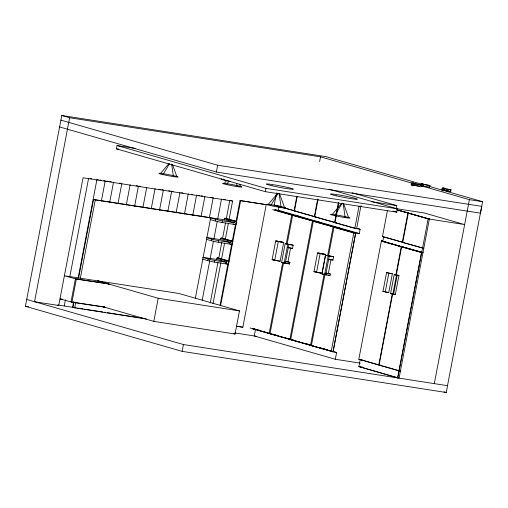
<?xml version="1.0" encoding="UTF-8"?>
<svg xmlns="http://www.w3.org/2000/svg" width="508" height="508" viewBox="0 0 508 508"><rect width="100%" height="100%" fill="white"/><g stroke="black" fill="none" stroke-linecap="round" stroke-linejoin="round"><path stroke-width="0.76" d="M392.22 294.259L378.784 365.023L358.826 359.283L381.425 240.805L402.647 247.047L395.288 244.932M395.91 274.822L401.282 246.513L381.425 240.805M26.702 299.466L183.451 344.545L447.561 385.699L446.259 392.513L182.15 351.358L25.4 306.28L61.792 115.487L325.901 156.642L421.748 184.207M61.792 115.487L69.634 117.742L34.538 301.72L58.725 305.486L83.083 177.781L232.607 201.073L228.746 221.304M64.243 305.981L65.43 299.752M69.888 276.39L88.608 178.27M71.018 301.936L75.432 278.816L108.471 283.82M102.591 306.527L104.978 307.194L71.939 302.19L76.352 279.07L64.395 275.761L178.683 293.427L239.465 310.909L235.052 334.023L153.803 321.367L103.168 306.8L104.089 307.054M72.549 307.276L73.59 301.822M78.048 278.46L96.914 179.565L98.425 179.8M74.041 301.911L73.006 307.346L74.695 307.829L146.418 319.005M78.632 277.851L93.586 199.454L224.193 219.805L234.328 222.714L234.55 221.545A0.66 0.565 -74 0 1 235.052 221.132L236.487 221.355L235.852 224.657L222.059 222.504A10.744 0.597 10.8 0 1 215.335 220.999L210.141 219.507M74.695 307.829L75.673 302.692M80.264 278.632L95.275 199.936L93.586 199.454M101.359 201.105L105.219 180.861L103.708 180.626M329.019 189.179L397.396 208.845L396.767 212.147L265.341 191.668L116.427 148.838L117.056 145.536L135.052 148.342M109.664 202.4L113.525 182.156M117.97 203.695L121.831 183.445M126.276 204.991L130.137 184.741M134.582 206.286L138.443 186.036M142.888 207.575L146.755 187.331M151.2 208.871L155.061 188.627M159.506 210.166L163.366 189.922L161.855 189.687M167.811 211.461L171.672 191.211L173.184 191.446M153.803 321.367L158.217 298.247L97.434 280.765L109.391 284.074L76.352 279.07M176.117 212.757L179.978 192.507M184.423 214.046L188.284 193.802M192.729 215.341L196.59 195.097M201.035 216.637L204.902 196.393M182.15 351.358L183.451 344.545M217.659 165.214L481.768 206.362L480.466 213.176L216.364 172.028L217.659 165.214L60.909 120.129M209.347 217.932L213.208 197.688M195.351 298.164L210.661 217.913L95.275 199.936M228.924 260.985L227.495 260.763A0.66 0.565 -74 0 0 226.987 261.175L226.765 262.35L216.637 259.436L216.859 258.261A0.66 0.565 -74 0 1 217.367 257.848L228.924 260.985L228.295 264.287L214.503 262.141A10.744 0.597 10.8 0 1 207.772 260.636L208.089 258.985L202.895 257.493M232.702 241.167L231.273 240.944A0.66 0.565 -74 0 0 230.772 241.364L230.543 242.532L220.415 239.617L220.637 238.449A0.66 0.565 -74 0 1 221.145 238.03L232.702 241.167L232.073 244.469L218.281 242.322A10.744 0.597 10.8 0 1 211.55 240.817L211.868 239.166L206.673 237.674M215.335 220.999L215.646 219.348L208.972 217.43M202.203 300.209L209.779 260.496M210.077 258.94L213.493 241.027M213.938 238.696L217.208 221.564M217.653 219.227L221.513 198.977M214.503 262.141L214.814 260.49L226.765 262.35M218.281 242.322L218.599 240.671L230.543 242.532M222.059 222.504L222.377 220.853L234.328 222.714M224.193 219.805L224.422 218.631A0.66 0.565 -74 0 1 224.923 218.218L236.487 221.355M210.229 302.959L217.951 262.509M218.688 258.616L221.806 242.284M222.548 238.392L225.514 222.834M226.257 218.942L229.819 200.273M213.017 303.759L220.885 262.528M221.177 260.972L224.593 243.084M225.336 239.192L228.302 223.634M220.059 305.238L227.901 264.122M228.346 261.798L235.598 223.787M235.89 222.231L240.036 200.514L266.23 204.673L242.849 327.235L236.639 326.269M220.65 305.403L240.627 200.685L240.036 200.514M265.341 191.668L265.97 188.366L117.056 145.536M296.228 211.309L274.187 205.207L276.536 192.919M255.467 329.724L254.279 335.959L335.324 359.264L360.248 363.15M278.194 210.585L279.089 205.911M272.123 259.671L275.704 240.868L283.699 242.456L280.111 261.258L272.123 259.671L274.676 260.071M274.688 260.407L278.276 241.611L275.704 240.868M285.261 261.41L289.903 262.331L289.585 263.982L281.597 262.401L285.185 243.599L293.173 245.18L292.544 248.482L287.75 247.631M252.578 328.473L270.954 333.756L269.183 333.477L282.702 262.611M286.264 243.916L291.763 215.1L272.65 209.607M270.015 333.718L291.636 339.706L270.015 333.718L283.686 262.071M287.103 244.157L292.595 215.341L314.217 221.329L292.595 215.341M294.037 210.909L296.818 196.323M284.163 263.138L287.75 244.335L285.185 243.599M297.231 196.444L294.45 211.03L335.598 222.631M287.947 261.766L290.589 247.923L288.868 247.656M319.64 161.512L320.535 156.839L69.634 117.742M289.865 339.427L312.445 221.05M311.728 345.561L290.697 339.668L313.277 221.291L334.905 227.273L313.277 221.291M314.3 216.738L317.665 199.079M318.078 199.2L314.712 216.859L356.597 228.67L360.991 205.632M313.963 271.704L317.544 252.908L325.539 254.489L321.951 273.291L313.963 271.704L315.081 271.882M316.528 272.447L320.116 253.644L317.544 252.908M325.876 273.044L330.321 273.952L330.003 275.603L322.015 274.022L325.603 255.219L333.591 256.807L332.962 260.109L328.422 259.366M310.547 345.376L324.212 273.729M327.628 255.816L333.127 227M324.58 274.758L328.168 255.962L325.603 255.219M334.556 222.567L338.366 202.603M324.898 274.745L311.379 345.618L333.007 351.6L355.587 233.223L333.966 227.241L328.466 256.057M359.302 233.553L278.854 210.414L275.317 209.861L355.765 233.001L359.302 233.553L360.128 229.222L354.819 228.39L334.975 222.688L338.779 202.724M328.365 273.393L331.006 259.544L329.794 259.347M331.229 351.326L353.809 232.95L333.966 227.241M354.819 228.39L359.067 206.127M335.324 359.264L336.626 352.45L333.089 351.898L355.765 233.001M384.442 237.02L403.504 242.506L382.467 236.614L387.452 210.483M383.724 236.366L382.791 241.338L384.994 241.973M396.132 208.699L396.723 205.588L352.038 192.735M382.981 291.382L386.569 272.58L391.935 273.66L392.354 273.78L388.766 292.576L382.981 291.382L388.766 292.576M385.229 292.03L388.817 273.228L386.569 272.58M393.554 294.386L390.569 293.618L394.195 274.631L398.97 275.431L395.351 294.418L393.236 294.215L393.554 294.386L397.173 275.393L396.862 275.222L398.97 275.431M402.292 242.316L407.873 213.036L409.524 213.354L397.186 210.045M392.722 293.586L379.076 365.106L400.355 371.043L398.888 370.618M396.278 274.93L401.676 246.628L422.954 252.565L401.676 246.628M392.843 294.272L396.462 275.285L394.195 274.631M402.73 242.443L423.767 248.329L402.73 242.443L408.311 213.163L429.336 219.132L396.875 209.798M403.098 246.85L401.225 246.825L381.368 241.116M420.395 184.671L413.995 183.674A0.845 0.718 -74 0 0 413.125 184.385A0.845 0.718 -74 0 0 413.677 185.325L420.078 186.322L420.395 184.671L413.575 183.553A0.845 0.718 -74 0 1 414.109 184.061M429.508 185.363L429.19 187.014L429.616 187.141L429.927 185.49L423.107 184.366A0.845 0.718 -74 0 1 423.564 184.69A1.683 1.435 -74 0 0 421.545 183.471A1.683 1.435 -74 0 0 421.03 186.176A1.683 1.435 -74 0 0 423.393 185.591M421.532 252.343L397.586 377.895L358.883 366.579L360.229 359.505L398.932 370.821M397.796 377.927L428.136 218.865L464.642 224.58L424.453 213.023L265.97 188.366M429.349 219.056L399.072 378.136L358.883 366.579L362.795 367.189M450.513 190.195L450.304 191.294L450.723 191.414L451.04 189.763L444.214 188.646A0.845 0.718 -74 0 1 444.754 189.154M434.302 383.623L469.392 199.65L420.027 185.452M447.504 385.68L482.6 201.708L429.355 186.392M163.519 173.755L169.57 163.62M227.26 183.737L228.873 181.039M271.228 204.743L278.079 193.262M335.28 214.763L342.138 203.283M160.134 173.876L168.669 163.868M223.876 183.858L226.886 180.327M267.837 204.87L277.882 193.091M331.895 214.884L341.44 203.695M286.423 263.227L284.772 263.093L285.28 263.309L288.868 244.507L288.379 244.329L291.217 244.621M326.841 274.847L325.19 274.714L325.698 274.936L329.286 256.134L328.778 255.918L331.635 256.242M283.083 242.278L276.822 241.046M324.923 254.311L318.662 253.079M62.287 299.231L59.982 298.882L71.939 302.19M71.806 302.05L104.064 306.94M429.927 185.49L423.526 184.487A0.845 0.718 -74 0 0 422.656 185.204A0.845 0.718 -74 0 0 423.215 186.144M451.04 189.763L444.64 188.766A0.845 0.718 -74 0 0 443.77 189.484A0.845 0.718 -74 0 0 444.322 190.417L450.723 191.414M429.616 187.141L422.789 186.017A0.845 0.718 -74 0 0 423.481 185.706M449.593 191.186L443.903 190.297A0.845 0.718 -74 0 0 444.278 190.246A1.683 1.435 -74 0 1 441.985 190.24A1.683 1.435 -74 0 1 442.773 187.687A1.683 1.435 -74 0 1 444.671 189.014M469.392 199.65L482.6 201.708M116.427 148.838L118.777 149.206M371.278 201.625L396.723 205.588M274.187 205.207L275.374 205.391M240.627 200.685L266.23 204.673M90.113 178.505L91.624 178.74M99.93 180.035L101.441 180.27M106.731 181.096L108.242 181.331M109.747 181.566L111.258 181.8M119.564 183.096L121.075 183.331M136.182 185.687L137.693 185.922M139.198 186.157L140.71 186.392M158.833 189.211L160.344 189.446M168.65 190.741L170.161 190.976M181.489 192.742L183.001 192.976M191.306 194.272L192.818 194.507M198.101 195.332L199.612 195.567M201.124 195.802L202.635 196.037M210.941 197.333L212.452 197.568M223.78 199.333L225.292 199.568M291.763 215.1L293.535 215.379L274.422 209.88M295.427 215.646L298.964 216.198M334.975 222.688L336.747 222.961M315.544 221.431L319.081 221.983M335.655 227.216L339.192 227.768M382.467 236.614L383.68 236.804M353.809 232.95L355.587 233.223M401.282 246.513L402.704 246.736M422.897 252.87L401.618 246.939M278.276 241.611L283.699 242.456M287.75 244.335L293.173 245.18M320.116 253.644L325.539 254.489M328.168 255.962L333.591 256.807M206.712 237.484L220.415 239.617M388.817 273.228L392.354 273.78M396.462 275.285L397.173 275.393M289.903 262.331L285.204 261.525M281.597 262.401L286.245 263.125M330.321 273.952L325.78 273.209M315.798 271.99L317.233 272.212M322.015 274.022L324.339 274.384M202.933 257.302L216.637 259.436M390.569 293.618L395.351 294.418M158.217 298.247L239.465 310.909M236.83 326.219L242.849 327.235M255.467 329.203L252.635 328.759L333.089 351.898M272.745 334.543L276.282 335.096M290.697 339.668L292.475 339.947M58.204 305.035L76.327 307.861M77.686 308.07L83.141 308.921M84.633 309.156L99.511 311.474M100.489 311.626L102.756 311.982M104.191 312.204L105.778 312.452M107.29 312.687L122.39 315.036M123.146 315.157L135.376 317.062M136.741 317.278L138.494 317.551M139.757 317.748L145.047 318.567M234.753 332.911L256.591 336.315M311.976 345.707L333.007 351.6M312.972 346.113L315.093 346.443M25.4 306.28L28.537 306.769M358.826 359.283L363.944 360.566M278.384 260.909L280.111 261.258M277.743 260.801L275.33 260.337M318.237 272.586L321.951 273.291M317.17 272.371L315.773 272.059M274.358 260.128L273.24 259.848M107.575 283.68L108.496 283.94M320.535 156.839L411.671 183.045M413.95 183.706L415.468 184.137M420.078 186.322L413.258 185.204A0.845 0.718 -74 0 0 413.633 185.147A1.683 1.435 -74 0 1 411.277 185.026A1.683 1.435 -74 0 1 412.382 182.505A1.683 1.435 -74 0 1 413.995 184.353M396.805 209.715L429.412 219.088M392.963 211.055L396.767 212.147M59.607 126.943L216.364 172.028M357.13 228.359L360.128 229.222M275.965 205.48L316.071 217.018M386.467 242.392L388.671 243.027M390.144 243.453L393.821 244.507M405.981 248.006L422.161 252.66M230.518 200.476L232.607 201.073M224.923 218.218L235.052 221.132M224.422 218.631L234.55 221.545M232.962 223.825L235.852 224.657M291.243 248.107L292.544 248.482M331.006 259.544L332.962 260.109M221.145 238.03L231.273 240.944M220.637 238.449L230.772 241.364M229.178 243.637L232.073 244.469M206.362 239.325L211.55 240.817M287.636 263.417L289.585 263.982M319.386 272.548L320.688 272.923M328.047 275.044L330.003 275.603M217.367 257.848L227.495 260.763M216.859 258.261L226.987 261.175M225.4 263.455L228.295 264.287M202.578 259.144L207.772 260.636M258.407 329.952L260.642 330.6M272.561 334.023L274.796 334.67M286.715 338.099L288.95 338.741M291.929 339.598L294.164 340.239M306.083 343.668L308.318 344.31M320.237 347.739L322.472 348.38M323.958 348.812L327.685 349.879M334.391 351.809L336.626 352.45M293.211 340.157L311.588 345.44M250.069 327.984L269.183 333.477M443.979 391.852L446.259 392.513M233.534 333.591L235.052 334.023M57.328 305.086L58.725 305.486M343.478 203.41L348.558 217.481M279.692 194.132L284.499 207.467M239.732 184.233L240.538 186.455M172.517 164.624L176.79 176.473M343.167 203.498L345.167 217.608M279.108 193.478L281.115 207.588M236.703 183.445L237.147 186.582M171.628 164.059L173.406 176.6M230.613 181.54A12.084 0.673 10.8 0 1 221.609 178.949M223.253 179.07A12.084 0.673 10.8 0 1 224.028 179.159M214.814 260.49A10.744 0.597 10.8 0 1 208.089 258.985M218.599 240.671A10.744 0.597 10.8 0 1 211.868 239.166M222.377 220.853A10.744 0.597 10.8 0 1 215.646 219.348M413.322 184.702A0.845 0.718 -74 0 1 412.242 184.81A0.845 0.718 -74 0 1 412.337 183.579A0.845 0.718 -74 0 1 413.398 183.686M412.413 184.963A0.845 0.718 -74 0 1 412.236 184.906M412.077 184.791A0.845 0.718 -74 0 1 411.956 184.639M411.874 184.448A0.845 0.718 -74 0 1 411.842 184.239M412.179 183.471A0.845 0.718 -74 0 1 412.54 183.305M412.731 183.305A0.845 0.718 -74 0 1 412.909 183.363M443.814 189.954A0.845 0.718 -74 0 1 442.811 189.795A0.845 0.718 -74 0 1 443.033 188.627A0.845 0.718 -74 0 1 444.036 188.786M443.059 190.056A0.845 0.718 -74 0 1 442.601 189.738M442.678 188.722A0.845 0.718 -74 0 1 442.824 188.57M443.179 188.404A0.845 0.718 -74 0 1 443.37 188.404M422.707 185.674A0.845 0.718 -74 0 1 421.665 185.458A0.845 0.718 -74 0 1 422.034 184.271A0.845 0.718 -74 0 1 423.012 184.696M422.44 184.182A0.845 0.718 -74 0 1 422.593 184.29M422.135 185.776A0.845 0.718 -74 0 1 421.945 185.776M421.608 185.611A0.845 0.718 -74 0 1 421.411 185.268M421.456 184.633A0.845 0.718 -74 0 1 421.564 184.442M421.881 184.182A0.845 0.718 -74 0 1 422.072 184.125M162.865 174.568A9.862 0.552 10.8 0 0 178.105 177.063A9.862 0.552 10.8 0 0 164.414 173.901A9.862 0.552 10.8 0 0 162.865 174.568M270.567 205.562A9.862 0.552 10.8 0 0 285.814 208.051A9.862 0.552 10.8 0 0 272.123 204.889A9.862 0.552 10.8 0 0 270.567 205.562M272.129 185.776A13.678 0.762 10.8 0 0 293.281 189.23A13.678 0.762 10.8 0 0 274.288 184.842A13.678 0.762 10.8 0 0 272.129 185.776M334.626 215.576A9.862 0.552 10.8 0 0 349.872 218.072A9.862 0.552 10.8 0 0 336.182 214.903A9.862 0.552 10.8 0 0 334.626 215.576M336.188 195.79A13.678 0.762 10.8 0 0 357.334 199.25A13.678 0.762 10.8 0 0 338.341 194.862A13.678 0.762 10.8 0 0 336.188 195.79M226.606 184.55A9.862 0.552 10.8 0 0 241.852 187.046A9.862 0.552 10.8 0 0 228.162 183.883A9.862 0.552 10.8 0 0 226.606 184.55"/></g></svg>
